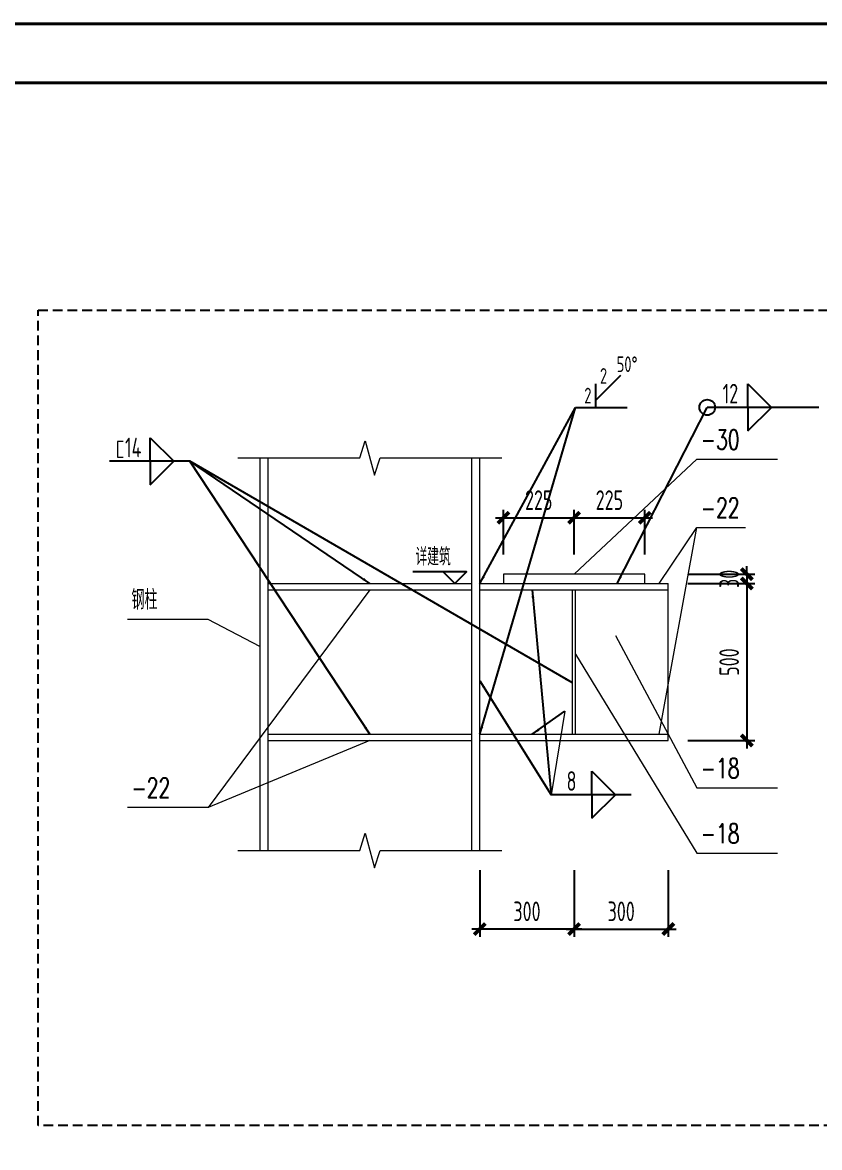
# Model space of a CAD drawing. Extents: x -1201378 to 2367219, y -619313 to 244905.
# Drawn here: x 477555 to 497851, y -398572 to -369915 of the extents above; entities that cross this region are included whole.
import ezdxf
from ezdxf.enums import TextEntityAlignment as Align

# ---------------------------------------------------------------- set-up
doc = ezdxf.new("R2010")
doc.units = 0
doc.header["$LTSCALE"] = 1000
doc.linetypes.add('HIDDEN', pattern=[0.375, 0.25, -0.125])
doc.layers.get('0').update_dxf_attribs({"linetype": 'CONTINUOUS'})
doc.layers.get('Defpoints').update_dxf_attribs({"linetype": 'CONTINUOUS'})
for name, color, linetype in [('0-cxFrame', 155, 'CONTINUOUS'), ('S-BG', 131, 'CONTINUOUS'), ('S-SHAPE2', 165, 'HIDDEN'), ('WELD', 7, 'CONTINUOUS'), ('WELD_TEXT', 7, 'CONTINUOUS')]:
    doc.layers.add(name, color=color, linetype=linetype)
for name, color, linetype, lineweight in [('0-cxText', 131, 'CONTINUOUS', 25), ('S-bkl', 4, 'CONTINUOUS', 0), ('S-dim', 81, 'CONTINUOUS', 0), ('THIN', 7, 'CONTINUOUS', 0)]:
    doc.layers.add(name, color=color, linetype=linetype, lineweight=lineweight)
doc.styles.add('cx_tuming', font='simhei.ttf')
doc.styles.add('cx_tuqian1', font='')
doc.styles.add('SS1', font='tj-romans1.shx', dxfattribs={"width": 0.7, "bigfont": 'tj-hztxt1.shx'})
doc.styles.add('TSSD_Dimension', font='tssdeng.shx', dxfattribs={"width": 0.7, "bigfont": 'hztxt.shx'})
doc.styles.add('TSSD_Label', font='tssdeng.shx', dxfattribs={"width": 0.7, "bigfont": 'hztxt.shx'})
doc.styles.add('TSSD_Rein', font='tj-romans1.shx', dxfattribs={"width": 0.7, "bigfont": 'tj-hztxt.shx'})
doc.styles.add('黑体', font='simhei.ttf', dxfattribs={"width": 0.8})
doc.styles.get('cx_tuqian1').set_extended_font_data('SimSun')
doc.dimstyles.new('TSSD_25_200', dxfattribs={"dimtxt": 500, "dimasz": 200, "dimexe": 200, "dimexo": 500, "dimgap": 200, "dimtad": 1, "dimdec": 0, "dimlfac": 0.125, "dimzin": 0, "dimdsep": 46, "dimtxsty": 'TSSD_Dimension', "dimblk": 'ARCHTICK', "dimcen": 0, "dimdle": 200, "dimclrt": 7, "dimadec": 0, "dimazin": 0, "dimtfac": 1, "dimtdec": 0, "dimtix": 1, "dimtmove": 2, "dimatfit": 3, "dimfxl": 1, "dimtolj": 1, "dimtzin": 0, "dimarcsym": 0})
doc.dimstyles.new('TSSD_LEADER_STYLE_200.0', dxfattribs={"dimtxt": 0.18, "dimasz": 200, "dimexe": 0.18, "dimexo": 0.0625, "dimgap": 0.09, "dimtad": 0, "dimtih": 1, "dimtoh": 1, "dimdec": 4, "dimzin": 0, "dimdsep": 46, "dimtxsty": 'Standard', "dimcen": 0.09, "dimadec": 0, "dimazin": 0, "dimtfac": 1, "dimtdec": 4, "dimtofl": 0, "dimtmove": 0, "dimatfit": 3, "dimfxl": 1, "dimtolj": 1, "dimtzin": 0, "dimarcsym": 0})

# ---------------------------------------------------------------- blocks, each defined once
blk = doc.blocks.new('_ArchTick')
at = {"color": 0, "linetype": 'ByBlock', "const_width": 0.5}
blk.add_lwpolyline([(-0.71, -0.71), (0.71, 0.71)], dxfattribs=at)
blk = doc.blocks.new('*D6114')
at = {"layer": 'Defpoints', "color": 0, "transparency": 16777216}
for p in [(491601, -391007), (494001, -391007), (494001, -393007)]:
    blk.add_point(p, dxfattribs=at)
at = {"layer": 'S-dim', "color": 0, "lineweight": -2, "transparency": 16777216}
for p, q in [((491601, -391507), (491601, -393207)), ((494001, -391507), (494001, -393207)), ((491401, -393007), (494201, -393007))]:
    blk.add_line(p, q, dxfattribs=at)
at = {"layer": 'S-dim', "color": 0, "lineweight": -2, "transparency": 16777216, "xscale": 200, "yscale": 200, "zscale": 200, "rotation": 180}
blk.add_blockref('_ArchTick', (491601, -393007), dxfattribs=at)
at = {"layer": 'S-dim', "color": 0, "lineweight": -2, "transparency": 16777216, "xscale": 200, "yscale": 200, "zscale": 200}
blk.add_blockref('_ArchTick', (494001, -393007), dxfattribs=at)
at = {"layer": 'S-dim', "color": 7, "transparency": 16777216, "insert": (492801, -392557), "char_height": 500, "attachment_point": 5, "style": 'TSSD_Dimension'}
blk.add_mtext('\\A1;300', dxfattribs=at)
blk = doc.blocks.new('*D6115')
at = {"layer": 'Defpoints', "color": 0, "transparency": 16777216}
for p in [(491601, -382531), (489801, -383967), (491601, -383967)]:
    blk.add_point(p, dxfattribs=at)
at = {"layer": 'S-dim', "color": 0, "lineweight": -2, "transparency": 16777216}
for p, q in [((489601, -382531), (491801, -382531)), ((489801, -383467), (489801, -382331)), ((491601, -383467), (491601, -382331))]:
    blk.add_line(p, q, dxfattribs=at)
at = {"layer": 'S-dim', "color": 0, "lineweight": -2, "transparency": 16777216, "xscale": 200, "yscale": 200, "zscale": 200, "rotation": 180}
blk.add_blockref('_ArchTick', (489801, -382531), dxfattribs=at)
at = {"layer": 'S-dim', "color": 0, "lineweight": -2, "transparency": 16777216, "xscale": 200, "yscale": 200, "zscale": 200}
blk.add_blockref('_ArchTick', (491601, -382531), dxfattribs=at)
at = {"layer": 'S-dim', "color": 7, "transparency": 16777216, "insert": (490701, -382081), "char_height": 500, "attachment_point": 5, "style": 'TSSD_Dimension'}
blk.add_mtext('\\A1;225', dxfattribs=at)
blk = doc.blocks.new('*D6116')
at = {"layer": 'Defpoints', "color": 0, "transparency": 16777216}
for p in [(493401, -382531), (491601, -383967), (493401, -383967)]:
    blk.add_point(p, dxfattribs=at)
at = {"layer": 'S-dim', "color": 0, "lineweight": -2, "transparency": 16777216}
for p, q in [((491401, -382531), (493601, -382531)), ((491601, -383467), (491601, -382331)), ((493401, -383467), (493401, -382331))]:
    blk.add_line(p, q, dxfattribs=at)
at = {"layer": 'S-dim', "color": 0, "lineweight": -2, "transparency": 16777216, "xscale": 200, "yscale": 200, "zscale": 200, "rotation": 180}
blk.add_blockref('_ArchTick', (491601, -382531), dxfattribs=at)
at = {"layer": 'S-dim', "color": 0, "lineweight": -2, "transparency": 16777216, "xscale": 200, "yscale": 200, "zscale": 200}
blk.add_blockref('_ArchTick', (493401, -382531), dxfattribs=at)
at = {"layer": 'S-dim', "color": 7, "transparency": 16777216, "insert": (492501, -382081), "char_height": 500, "attachment_point": 5, "style": 'TSSD_Dimension'}
blk.add_mtext('\\A1;225', dxfattribs=at)
blk = doc.blocks.new('*D6117')
at = {"layer": 'Defpoints', "color": 0, "transparency": 16777216}
for p in [(494001, -384207), (494001, -388207), (496001, -388207)]:
    blk.add_point(p, dxfattribs=at)
at = {"layer": 'S-dim', "color": 0, "lineweight": -2, "transparency": 16777216}
for p, q in [((494501, -384207), (496201, -384207)), ((496001, -384007), (496001, -388407)), ((494501, -388207), (496201, -388207))]:
    blk.add_line(p, q, dxfattribs=at)
at = {"layer": 'S-dim', "color": 0, "lineweight": -2, "transparency": 16777216, "xscale": 200, "yscale": 200, "zscale": 200}
for p, rotation in [((496001, -384207), 90), ((496001, -388207), 270)]:
    blk.add_blockref('_ArchTick', p, dxfattribs=dict(at, rotation=rotation))
at = {"layer": 'S-dim', "color": 7, "transparency": 16777216, "insert": (495551, -386207), "char_height": 500, "attachment_point": 5, "rotation": 90, "style": 'TSSD_Dimension'}
blk.add_mtext('\\A1;500', dxfattribs=at)
blk = doc.blocks.new('*D6118')
at = {"layer": 'Defpoints', "color": 0, "transparency": 16777216}
for p in [(494001, -383967), (494001, -384207), (496001, -384207)]:
    blk.add_point(p, dxfattribs=at)
at = {"layer": 'S-dim', "color": 0, "lineweight": -2, "transparency": 16777216}
for p, q in [((494501, -383967), (496201, -383967)), ((496001, -383967), (496001, -383767)), ((496001, -383967), (496001, -384207)), ((494501, -384207), (496201, -384207)), ((496001, -384207), (496001, -384407))]:
    blk.add_line(p, q, dxfattribs=at)
at = {"layer": 'S-dim', "color": 0, "lineweight": -2, "transparency": 16777216, "xscale": 200, "yscale": 200, "zscale": 200}
for p, rotation in [((496001, -383967), 270), ((496001, -384207), 90)]:
    blk.add_blockref('_ArchTick', p, dxfattribs=dict(at, rotation=rotation))
at = {"layer": 'S-dim', "color": 7, "transparency": 16777216, "insert": (495551, -384087), "char_height": 500, "attachment_point": 5, "rotation": 90, "style": 'TSSD_Dimension'}
blk.add_mtext('\\A1;30', dxfattribs=at)
blk = doc.blocks.new('_WELD008')
at = {"color": 0, "linetype": 'ByBlock'}
for p, q in [((0, 0.3), (1.061, 1.361)), ((0, 0), (0, 1))]:
    blk.add_line(p, q, dxfattribs=at)
for tag, p in [('C', (1.286, 1.416)), ('B', (0.288, 0.856)), ('A', (-0.303, -0.009))]:
    blk.add_attdef(tag, text='', height=0.8, dxfattribs=at).set_placement(p, align=Align.CENTER)
blk = doc.blocks.new('_WELD004')
at = {"color": 0, "linetype": 'ByBlock'}
for p, q in [((0, 1), (1, 0)), ((0, 0), (0, 1))]:
    blk.add_line(p, q, dxfattribs=at)
blk = doc.blocks.new('TK22.A0 L(Dragon)')
at = {"layer": '0-cxFrame', "color": 7, "const_width": 0.5}
blk.add_lwpolyline([(0, 0), (-1486, 0), (-1486, 841), (0, 841)], close=True, dxfattribs=at)
at = {"layer": '0-cxFrame', "const_width": 0.5}
blk.add_lwpolyline([(-80, 10), (-1466, 10), (-1466, 831), (-80, 831)], close=True, dxfattribs=at)
at = {"style": '黑体', "flags": 4}
blk.add_attdef('图幅', text='', height=3.3, dxfattribs=at).set_placement((-40, 3), align=Align.RIGHT)
at = {"layer": '0-cxText', "flags": 4}
for tag, height, style, p in [('建设单位', 3.5, 'cx_tuming', (-45, 240)), ('项目名称', 3.5, 'cx_tuming', (-45, 210)), ('子项名称', 3.5, 'cx_tuming', (-45, 180)), ('工程编号', 3.3, 'cx_tuqian1', (-35, 165)), ('图名1', 3.5, 'cx_tuming', (-45, 87)), ('图名2', 3.5, 'cx_tuming', (-45, 79)), ('图名3', 3.5, 'cx_tuming', (-45, 71)), ('出图日期', 3.3, 'cx_tuqian1', (-39, 60)), ('专业', 3.3, 'cx_tuqian1', (-55, 52)), ('图号', 3.3, 'cx_tuqian1', (-55, 44)), ('版次', 3.3, 'cx_tuqian1', (-20, 44))]:
    blk.add_attdef(tag, text='', height=height, dxfattribs=dict(at, style=style)).set_placement(p, align=Align.MIDDLE)
at = {"layer": 'Defpoints', "color": 6, "flags": 4}
for tag, height, style, p in [('tufu', 3.3, '黑体', (-12, 12)), ('dwfname', 4, 'cx_tuqian1', (-80, 3))]:
    blk.add_attdef(tag, text='', height=height, dxfattribs=dict(at, style=style)).set_placement(p, align=Align.RIGHT)
blk = doc.blocks.new('*D6878')
at = {"layer": 'Defpoints', "color": 0, "transparency": 16777216}
for p in [(489201, -391007), (491601, -391007), (489201, -393007)]:
    blk.add_point(p, dxfattribs=at)
at = {"layer": 'S-dim', "color": 0, "lineweight": -2, "transparency": 16777216}
for p, q in [((489201, -391507), (489201, -393207)), ((491601, -391507), (491601, -393207)), ((491801, -393007), (489001, -393007))]:
    blk.add_line(p, q, dxfattribs=at)
at = {"layer": 'S-dim', "color": 0, "lineweight": -2, "transparency": 16777216, "xscale": 200, "yscale": 200, "zscale": 200, "rotation": 180}
blk.add_blockref('_ArchTick', (489201, -393007), dxfattribs=at)
at = {"layer": 'S-dim', "color": 0, "lineweight": -2, "transparency": 16777216, "xscale": 200, "yscale": 200, "zscale": 200}
blk.add_blockref('_ArchTick', (491601, -393007), dxfattribs=at)
at = {"layer": 'S-dim', "color": 7, "transparency": 16777216, "insert": (490401, -392557), "char_height": 500, "attachment_point": 5, "style": 'TSSD_Dimension'}
blk.add_mtext('\\A1;300', dxfattribs=at)

msp = doc.modelspace()

# ---------------------------------------------------------------- linework, layer by layer
at = {"layer": 'S-BG'}
msp.add_lwpolyline([(488263.9, -383906.9), (488563.9, -384206.9), (488863.9, -383906.9), (487493.1, -383906.9)], dxfattribs=at)
at = {"layer": 'S-bkl'}
for p, q in [((483601, -381006.9), (483601, -391006.9)), ((483801, -381006.9), (483801, -391006.9)), ((489001, -391006.9), (489001, -381006.9)), ((489201, -391006.9), (489201, -381006.9)), ((483801, -384206.9), (489001, -384206.9)), ((489201, -384206.9), (494001, -384206.9)), ((494001, -388206.9), (494001, -384206.9)), ((483801, -384366.9), (489001, -384366.9)), ((489201, -384366.9), (494001, -384366.9)), ((491561, -388046.9), (491561, -384366.9)), ((491641, -388046.9), (491641, -384366.9)), ((483801, -388046.9), (489001, -388046.9)), ((483801, -388206.9), (489001, -388206.9)), ((489201, -388046.9), (494001, -388046.9)), ((489201, -388206.9), (494001, -388206.9))]:
    msp.add_line(p, q, dxfattribs=at)
msp.add_lwpolyline([(489801, -384206.9), (493401, -384206.9), (493401, -383966.9), (489801, -383966.9)], close=True, dxfattribs=at)
at = {"layer": 'S-SHAPE2'}
msp.add_lwpolyline([(477949.8, -377245), (515086.4, -377245), (515086.4, -398012.6), (477949.8, -398012.6)], close=True, dxfattribs=at)
at = {"layer": 'THIN'}
for p, q in [((493768.5, -388046.9), (494725.6, -382774.6)), ((491364.9, -387460.6), (491017.4, -389586.2)), ((486401, -388206.9), (482280.3, -389907.6))]:
    msp.add_line(p, q, dxfattribs=at)
for points in [[(483041, -381006.9), (486141, -381006.9), (486281, -380566.9), (486521, -381446.9), (486661, -381006.9), (489761, -381006.9)], [(480119.8, -380585.4), (479969.8, -380585.4), (479969.8, -380985.4), (480119.8, -380985.4)], [(491601, -383966.9), (494725.6, -381038.6), (496778.4, -381038.6)], [(493768.5, -384206.9), (494725.6, -382774.6), (495967, -382774.6)], [(486401, -384366.9), (482280.3, -389907.6), (480227.5, -389907.6)], [(483601, -385806.9), (482280.3, -385118.3), (480227.5, -385118.3)], [(492655.3, -385533.6), (494725.6, -389410.1), (496778.4, -389410.1)], [(491641, -386006.9), (494725.6, -391073.4), (496778.4, -391073.4)], [(483041, -391006.9), (486141, -391006.9), (486281, -390566.9), (486521, -391446.9), (486661, -391006.9), (489761, -391006.9)]]:
    msp.add_lwpolyline(points, dxfattribs=at)
at = {"layer": 'WELD'}
for p, q in [((491634, -379718.8), (492951.5, -379718.8)), ((497831.9, -379718.8), (494992.7, -379718.8)), ((481812.4, -381090.8), (479773.2, -381090.8)), ((493056.6, -389586.2), (491017.4, -389586.2))]:
    msp.add_line(p, q, dxfattribs=at)
msp.add_circle((494992.7, -379718.8), 200, dxfattribs=at)

# ---------------------------------------------------------------- block references
at = {"layer": '0-cxFrame', "xscale": 150, "yscale": 150, "zscale": 150}
msp.add_blockref('TK22.A0 L(Dragon)', (535008.3, -496102.2), dxfattribs=at)
at = {"layer": 'WELD'}
ref = msp.add_blockref('_WELD008', (492151.5, -379718.8), dxfattribs=dict(at, xscale=600, yscale=600, zscale=600))
ref.add_attrib('2', '2', dxfattribs={"height": 400, "style": 'TSSD_Label', "width": 0.7}).set_placement((492351.5, -378918.8), align=Align.MIDDLE_CENTER)
ref.add_attrib('2', '2', dxfattribs={"height": 400, "style": 'TSSD_Label', "width": 0.7}).set_placement((491951.5, -379418.8), align=Align.MIDDLE_CENTER)
ref.add_attrib('50%%d', '50%%d', dxfattribs={"height": 400, "style": 'TSSD_Label', "width": 0.7}).set_placement((492951.5, -378618.8), align=Align.MIDDLE_CENTER)
at = {"layer": 'WELD', "xscale": 600, "yscale": 600, "zscale": 600}
for p in [(496027, -379718.8), (480807.5, -381090.8), (492051.7, -389586.2)]:
    msp.add_blockref('_WELD004', p, dxfattribs=at)
at = {"layer": 'WELD', "xscale": -600, "yscale": 600, "zscale": 600, "rotation": 180}
for p in [(496027, -379718.8), (480807.5, -381090.8), (492051.7, -389586.2)]:
    msp.add_blockref('_WELD004', p, dxfattribs=at)

# ---------------------------------------------------------------- texts
at = {"layer": 'S-BG', "style": 'SS1', "width": 0.7}
msp.add_text('详建筑', height=450, dxfattribs=at).set_placement((487562.1, -383749.4, 0))
at = {"layer": 'THIN', "style": 'TSSD_Rein', "width": 0.7}
for s, p in [('-30', (494825.6, -380938.6)), ('-22', (494825.6, -382674.6)), ('钢柱', (480327.5, -385018.3)), ('-18', (494825.6, -389310.1)), ('-22', (480327.5, -389807.6)), ('-18', (494825.6, -390973.4))]:
    msp.add_text(s, height=500, dxfattribs=at).set_placement(p, align=Align.BOTTOM_LEFT)
at = {"layer": 'WELD_TEXT', "style": 'TSSD_Dimension', "width": 0.7}
for s, p in [('12', (495384.5, -379618.8)), ('14', (480165, -380990.8)), ('8', (491409.2, -389486.2))]:
    msp.add_text(s, height=500, dxfattribs=at).set_placement(p)

# ---------------------------------------------------------------- dimensions: what is measured, and where the dimension line sits
at = {"layer": 'S-dim'}
for base, p1, p2, picture, middle in [((491601, -382531.1), (489801, -383966.9), (491601, -383966.9), '*D6115', (490701, -382081.1)), ((493401, -382531.1), (491601, -383966.9), (493401, -383966.9), '*D6116', (492501, -382081.1)), ((494001, -393006.9), (491601, -391006.9), (494001, -391006.9), '*D6114', (492801, -392556.9))]:
    dim = msp.add_linear_dim(base=base, p1=p1, p2=p2, dimstyle='TSSD_25_200', dxfattribs=at)
    dim.commit()
    dim.dimension.update_dxf_attribs({"geometry": picture, "text_midpoint": middle})
for base, p1, p2, angle, picture, middle in [((496001, -384206.9), (494001, -383966.9), (494001, -384206.9), 270, '*D6118', (495551, -384086.9)), ((496001, -388206.9), (494001, -384206.9), (494001, -388206.9), 270, '*D6117', (495551, -386206.9)), ((489201, -393006.9), (491601, -391006.9), (489201, -391006.9), 180, '*D6878', (490401, -392556.9))]:
    dim = msp.add_linear_dim(base=base, p1=p1, p2=p2, angle=angle, dimstyle='TSSD_25_200', dxfattribs=at)
    dim.commit()
    dim.dimension.update_dxf_attribs({"geometry": picture, "text_midpoint": middle})

# ---------------------------------------------------------------- leaders
at = {"layer": 'WELD'}
for points in [[(489201, -384206.9), (491634, -379718.8)], [(489201, -388046.9), (491634, -379718.8)], [(492696.6, -384206.9), (494992.7, -379718.8)], [(486401, -384206.9), (481812.4, -381090.8)], [(486401, -388046.9), (481812.4, -381090.8)], [(491561, -386733.9), (481812.4, -381090.8)], [(490536.1, -384366.9), (491017.4, -389586.2)], [(489201, -386681.5), (491017.4, -389586.2)], [(490536.1, -388046.9), (491364.9, -387460.6)]]:
    msp.add_leader(points, dimstyle='TSSD_LEADER_STYLE_200.0', dxfattribs=at)

doc.saveas('drawing.dxf')
